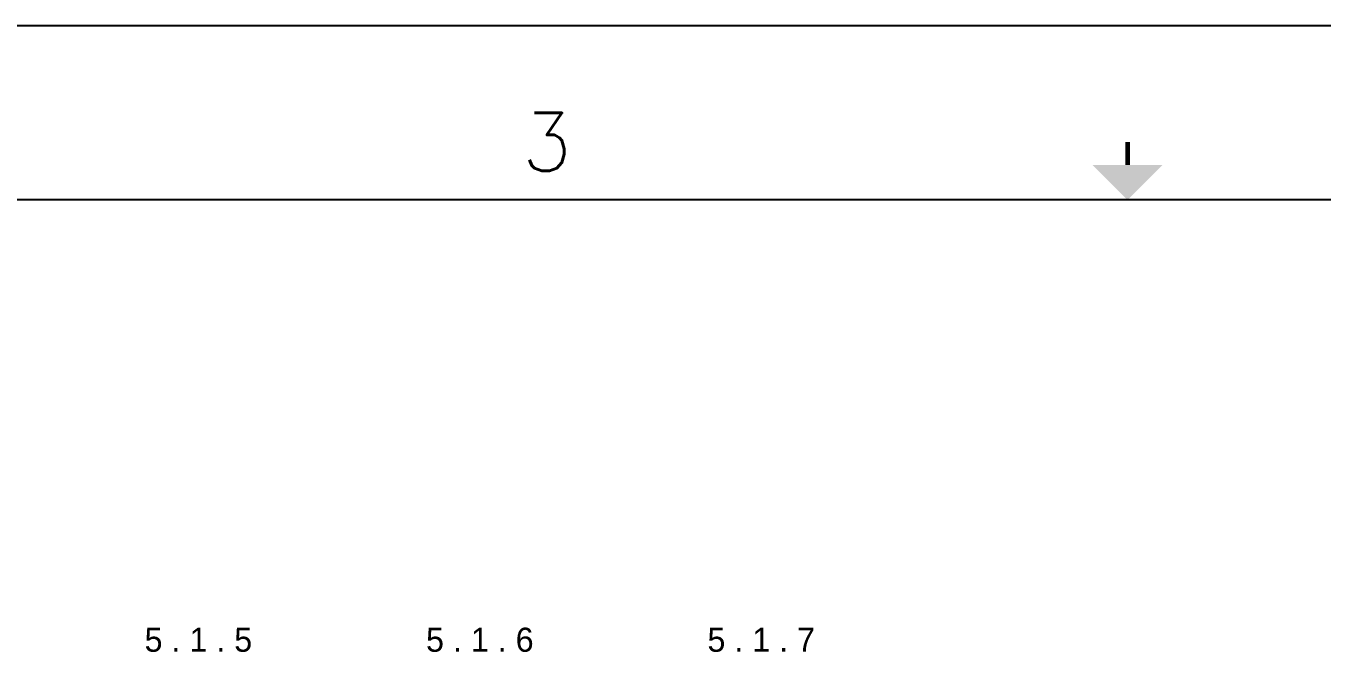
# Model space of a CAD drawing. Header units: inches. Extents: x 18 to 148, y 10 to 102.
# Drawn here: x 52.82 to 85.06, y 86.62 to 102.21 of the extents above; entities that cross this region are included whole.
import ezdxf
from ezdxf.enums import TextEntityAlignment as Align

# ---------------------------------------------------------------- set-up
doc = ezdxf.new("R2010")
doc.units = ezdxf.units.IN
doc.header["$MEASUREMENT"] = 0
doc.layers.add('Title Block', color=7, linetype='Continuous')
doc.layers.add('Viewport', color=7, linetype='Continuous')
doc.styles.add('Roman', font='romans')

# ---------------------------------------------------------------- blocks, each defined once
blk = doc.blocks.new('ANSI_border_C')
at = {"layer": 'Title Block'}
for p, q in [((21, 16), (0, 16)), ((20.5, 15.25), (0.5, 15.25))]:
    blk.add_line(p, q, dxfattribs=at)
at = {"layer": 'Title Block', "const_width": 0.02}
blk.add_lwpolyline([(10.5, 15.5), (10.5, 15.4)], dxfattribs=at)
at = {"layer": 'Title Block'}
blk.add_solid([(10.35, 15.4), (10.65, 15.4), (10.5, 15.25)], dxfattribs=at)
at = {"layer": 'Title Block', "style": 'Roman'}
blk.add_text('3', height=0.25, dxfattribs=at).set_placement((8, 15.5), align=Align.MIDDLE_CENTER)
blk = doc.blocks.new('JIC_border_C')
at = {"xscale": 5.776338448920312, "yscale": 5.776338448920312, "zscale": 5.776338448920312}
blk.add_blockref('ANSI_border_C', (19.569, 9.791), dxfattribs=at)

msp = doc.modelspace()

# ---------------------------------------------------------------- block references
at = {"layer": 'Viewport'}
msp.add_blockref('JIC_border_C', (0, 0), dxfattribs=at)

# ---------------------------------------------------------------- texts
at = {"char_height": 0.6, "attachment_point": 1}
for s, insert in [('5 . 1 . 5', (55.773, 87.227)), ('5 . 1 . 6', (62.773, 87.227)), ('5 . 1 . 7', (69.773, 87.227))]:
    msp.add_mtext_dynamic_manual_height_columns(s, width=5.20102, gutter_width=1, heights=[0], dxfattribs=dict(at, insert=insert))

doc.saveas('drawing.dxf')
